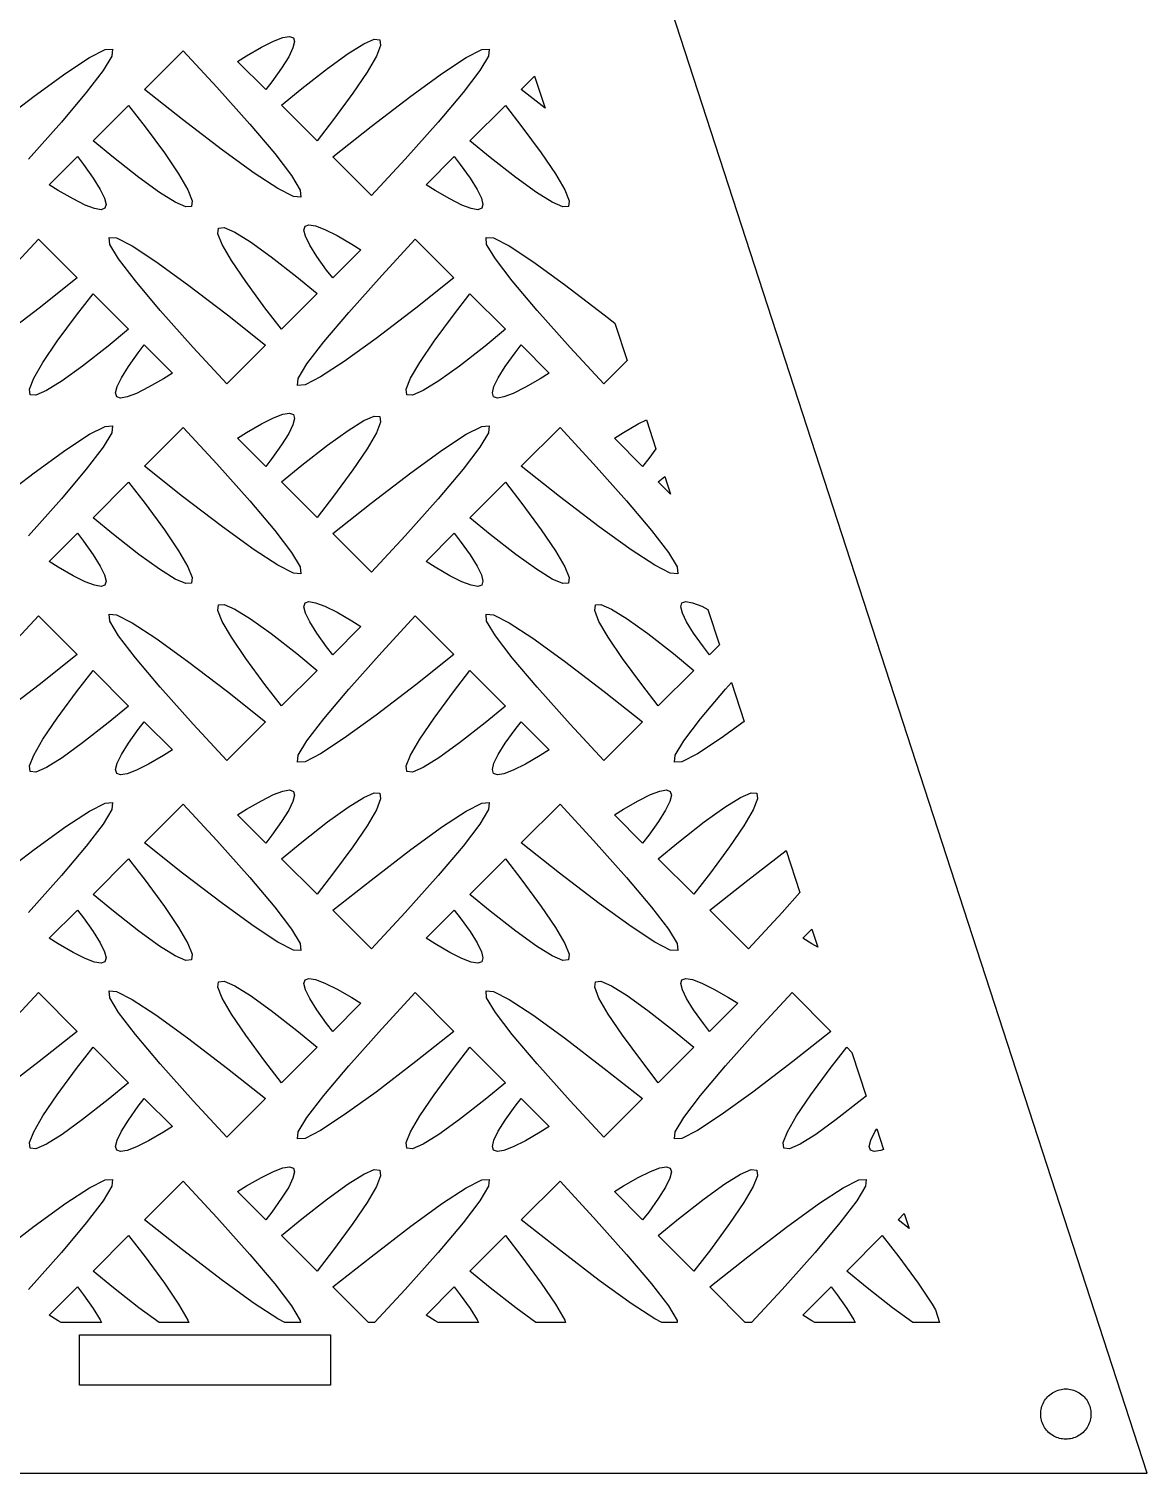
# Model space of a CAD drawing. Header units: metres. Extents: x -75 to 75, y 0 to 231.
# Drawn here: x -14 to 75, y 0 to 115 of the extents above; entities that cross this region are included whole.
import ezdxf

# ---------------------------------------------------------------- set-up
doc = ezdxf.new("R2010")
doc.units = ezdxf.units.M

msp = doc.modelspace()

# ---------------------------------------------------------------- linework, layer by layer
for p, q in [((75, 0), (0, 230.826)), ((4.49387, 113.542), (5.45609, 114.024)), ((5.45609, 114.024), (6.19995, 114.308)), ((6.19995, 114.308), (6.72592, 114.396)), ((6.72592, 114.396), (7.034, 114.287)), ((7.12601, 113.983), (7.0015, 113.481)), ((7.034, 114.287), (7.12601, 113.983)), ((12.6306, 113.806), (13.4779, 114.172)), ((13.4779, 114.172), (13.9265, 114.13)), ((13.9265, 114.13), (13.9806, 113.682)), ((-11.0847, 111.483), (-9.20059, 112.716)), ((-9.20059, 112.716), (-7.96188, 113.351)), ((-7.42081, 112.836), (-8.11432, 111.682)), ((-7.96188, 113.351), (-7.37137, 113.39)), ((-7.37137, 113.39), (-7.42081, 112.836)), ((-4.81934, 110.177), (-1.73676, 113.259)), ((-1.73676, 113.259), (0.9343, 110.367)), ((2.59186, 112.412), (3.31375, 112.864)), ((3.31375, 112.864), (4.49387, 113.542)), ((6.65909, 112.782), (6.09924, 111.885)), ((7.0015, 113.481), (6.65909, 112.782)), ((9.74258, 111.846), (11.385, 113.031)), ((11.385, 113.031), (12.6306, 113.806)), ((13.6386, 112.823), (12.8998, 111.554)), ((13.9806, 113.682), (13.6386, 112.823)), ((18.9153, 111.483), (20.7994, 112.716)), ((20.7994, 112.716), (22.0381, 113.351)), ((22.5792, 112.836), (21.8857, 111.682)), ((22.0381, 113.351), (22.6286, 113.39)), ((22.6286, 113.39), (22.5792, 112.836)), ((-8.11432, 111.682), (-9.45374, 109.929)), ((4.83902, 110.165), (2.59186, 112.412)), ((6.09924, 111.885), (5.32242, 110.792)), ((7.70325, 110.253), (9.74258, 111.846)), ((12.8998, 111.554), (11.7636, 109.878)), ((21.8857, 111.682), (20.5463, 109.929)), ((-13.6139, 109.653), (-11.0847, 111.483)), ((5.32242, 110.792), (4.83902, 110.165)), ((16.3861, 109.653), (18.9153, 111.483)), ((25.1807, 110.177), (26.2398, 111.236)), ((26.2398, 111.236), (27.0703, 108.68)), ((-16.7871, 107.225), (-13.6139, 109.653)), ((-9.45374, 109.929), (-11.4372, 107.58)), ((-1.78711, 107.775), (-4.81934, 110.177)), ((0.9343, 110.367), (3.56277, 107.42)), ((6.08276, 108.921), (7.70325, 110.253)), ((11.7636, 109.878), (10.2306, 107.791)), ((13.2129, 107.225), (16.3861, 109.653)), ((20.5463, 109.929), (18.5628, 107.58)), ((27.0703, 108.68), (25.1807, 110.177)), ((-8.91769, 106.078), (-6.08597, 108.91)), ((-6.08597, 108.91), (-4.76944, 107.209)), ((8.91449, 106.09), (6.08276, 108.921)), ((21.0823, 106.078), (23.914, 108.91)), ((23.914, 108.91), (25.2306, 107.209)), ((-11.4372, 107.58), (-14.0657, 104.633)), ((-4.76944, 107.209), (-3.23639, 105.122)), ((1.38565, 105.348), (-1.78711, 107.775)), ((3.56277, 107.42), (5.54672, 105.071)), ((10.2306, 107.791), (8.91449, 106.09)), ((10.1807, 104.823), (13.2129, 107.225)), ((18.5628, 107.58), (15.9343, 104.633)), ((25.2306, 107.209), (26.7636, 105.122)), ((-7.29675, 104.747), (-8.91769, 106.078)), ((22.7032, 104.747), (21.0823, 106.078)), ((-12.4081, 102.588), (-10.161, 104.835)), ((-10.161, 104.835), (-9.67758, 104.208)), ((-5.25742, 103.154), (-7.29675, 104.747)), ((-3.23639, 105.122), (-2.09976, 103.445)), ((3.91479, 103.517), (1.38565, 105.348)), ((5.54672, 105.071), (6.88614, 103.318)), ((13.2632, 101.741), (10.1807, 104.823)), ((17.5919, 102.588), (19.839, 104.835)), ((19.839, 104.835), (20.3224, 104.208)), ((24.7426, 103.154), (22.7032, 104.747)), ((26.7636, 105.122), (27.9002, 103.445)), ((-9.67758, 104.208), (-8.9003, 103.115)), ((5.79941, 102.284), (3.91479, 103.517)), ((15.9343, 104.633), (13.2632, 101.741)), ((20.3224, 104.208), (21.0997, 103.115)), ((-11.6862, 102.136), (-12.4081, 102.588)), ((-8.9003, 103.115), (-8.34091, 102.218)), ((-3.61542, 101.969), (-5.25742, 103.154)), ((-2.09976, 103.445), (-1.36093, 102.176)), ((6.88614, 103.318), (7.57919, 102.164)), ((18.3138, 102.136), (17.5919, 102.588)), ((21.0997, 103.115), (21.6591, 102.218)), ((26.3846, 101.969), (24.7426, 103.154)), ((27.9002, 103.445), (28.6391, 102.176)), ((-10.5061, 101.458), (-11.6862, 102.136)), ((-9.54437, 100.976), (-10.5061, 101.458)), ((-8.34091, 102.218), (-7.9985, 101.518)), ((-7.9985, 101.518), (-7.87399, 101.017)), ((-2.36938, 101.194), (-3.61542, 101.969)), ((-1.36093, 102.176), (-1.01944, 101.318)), ((-1.01944, 101.318), (-1.07346, 100.87)), ((7.03812, 101.649), (5.79941, 102.284)), ((7.62863, 101.61), (7.03812, 101.649)), ((7.57919, 102.164), (7.62863, 101.61)), ((19.4939, 101.458), (18.3138, 102.136)), ((20.4556, 100.976), (19.4939, 101.458)), ((21.6591, 102.218), (22.0015, 101.518)), ((22.0015, 101.518), (22.126, 101.017)), ((27.6306, 101.194), (26.3846, 101.969)), ((28.6391, 102.176), (28.9806, 101.318)), ((28.9806, 101.318), (28.9265, 100.87)), ((-8.80005, 100.692), (-9.54437, 100.976)), ((-8.27408, 100.604), (-8.80005, 100.692)), ((-7.966, 100.713), (-8.27408, 100.604)), ((-7.87399, 101.017), (-7.966, 100.713)), ((-1.52206, 100.828), (-2.36938, 101.194)), ((-1.07346, 100.87), (-1.52206, 100.828)), ((21.2, 100.692), (20.4556, 100.976)), ((21.7259, 100.604), (21.2, 100.692)), ((22.034, 100.713), (21.7259, 100.604)), ((22.126, 101.017), (22.034, 100.713)), ((28.4779, 100.828), (27.6306, 101.194)), ((28.9265, 100.87), (28.4779, 100.828)), ((1.01944, 98.6821), (1.07346, 99.1302)), ((1.07346, 99.1302), (1.52206, 99.1724)), ((1.52206, 99.1724), (2.36938, 98.8062)), ((7.87399, 98.9828), (7.966, 99.2868)), ((7.9985, 98.4816), (7.87399, 98.9828)), ((7.966, 99.2868), (8.27408, 99.3958)), ((8.27408, 99.3958), (8.80005, 99.3079)), ((8.80005, 99.3079), (9.54437, 99.0236)), ((9.54437, 99.0236), (10.5061, 98.542)), ((-15.9343, 95.367), (-13.2632, 98.2591)), ((-13.2632, 98.2591), (-10.1807, 95.1765)), ((-7.57919, 97.8357), (-7.62863, 98.3896)), ((-7.62863, 98.3896), (-7.03812, 98.3511)), ((-6.88614, 96.6821), (-7.57919, 97.8357)), ((-7.03812, 98.3511), (-5.79941, 97.7158)), ((1.36093, 97.8242), (1.01944, 98.6821)), ((2.09976, 96.5553), (1.36093, 97.8242)), ((2.36938, 98.8062), (3.61542, 98.0307)), ((3.61542, 98.0307), (5.25742, 96.8465)), ((8.34091, 97.7817), (7.9985, 98.4816)), ((8.9003, 96.8854), (8.34091, 97.7817)), ((10.5061, 98.542), (11.6862, 97.8641)), ((11.6862, 97.8641), (12.4081, 97.4123)), ((14.0657, 95.367), (16.7368, 98.2591)), ((16.7368, 98.2591), (19.8193, 95.1765)), ((22.4208, 97.8357), (22.3714, 98.3896)), ((22.3714, 98.3896), (22.9619, 98.3511)), ((23.1139, 96.6821), (22.4208, 97.8357)), ((22.9619, 98.3511), (24.2006, 97.7158)), ((-5.54672, 94.9294), (-6.88614, 96.6821)), ((-5.79941, 97.7158), (-3.91479, 96.4825)), ((5.25742, 96.8465), (7.29675, 95.253)), ((9.67758, 95.7918), (8.9003, 96.8854)), ((12.4081, 97.4123), (10.161, 95.1651)), ((24.4533, 94.9294), (23.1139, 96.6821)), ((24.2006, 97.7158), (26.0852, 96.4825)), ((-3.91479, 96.4825), (-1.38565, 94.6524)), ((3.23639, 94.8776), (2.09976, 96.5553)), ((10.161, 95.1651), (9.67758, 95.7918)), ((26.0852, 96.4825), (28.6143, 94.6524)), ((-10.1807, 95.1765), (-13.2129, 92.7747)), ((-3.56277, 92.5801), (-5.54672, 94.9294)), ((-1.38565, 94.6524), (1.78711, 92.2253)), ((4.76944, 92.7911), (3.23639, 94.8776)), ((7.29675, 95.253), (8.91769, 93.9218)), ((11.4372, 92.4199), (14.0657, 95.367)), ((19.8193, 95.1765), (16.7871, 92.7747)), ((26.4372, 92.5801), (24.4533, 94.9294)), ((28.6143, 94.6524), (31.7871, 92.2253)), ((-10.2306, 92.2089), (-8.91449, 93.9104)), ((-8.91449, 93.9104), (-6.08276, 91.0786)), ((8.91769, 93.9218), (6.08597, 91.0901)), ((19.7694, 92.2089), (21.0855, 93.9104)), ((21.0855, 93.9104), (23.9172, 91.0786)), ((-13.2129, 92.7747), (-16.3861, 90.3471)), ((-11.7636, 90.1224), (-10.2306, 92.2089)), ((-0.9343, 89.633), (-3.56277, 92.5801)), ((1.78711, 92.2253), (4.81934, 89.8235)), ((6.08597, 91.0901), (4.76944, 92.7911)), ((9.45328, 90.0706), (11.4372, 92.4199)), ((16.7871, 92.7747), (13.6139, 90.3471)), ((18.2364, 90.1224), (19.7694, 92.2089)), ((29.0657, 89.633), (26.4372, 92.5801)), ((31.7871, 92.2253), (32.6348, 91.5539)), ((-6.08276, 91.0786), (-7.70325, 89.747)), ((23.9172, 91.0786), (22.2968, 89.747)), ((32.6348, 91.5539), (33.5949, 88.599)), ((-12.9002, 88.4447), (-11.7636, 90.1224)), ((-7.70325, 89.747), (-9.74258, 88.1535)), ((-5.32242, 89.2082), (-4.83902, 89.8349)), ((-4.83902, 89.8349), (-2.59186, 87.5877)), ((4.81934, 89.8235), (1.73676, 86.7409)), ((8.11432, 88.3183), (9.45328, 90.0706)), ((13.6139, 90.3471), (11.0847, 88.517)), ((17.0998, 88.4447), (18.2364, 90.1224)), ((22.2968, 89.747), (20.2574, 88.1535)), ((24.6776, 89.2082), (25.161, 89.8349)), ((25.161, 89.8349), (27.4081, 87.5877)), ((-6.0997, 88.1146), (-5.32242, 89.2082)), ((1.73676, 86.7409), (-0.9343, 89.633)), ((23.9003, 88.1146), (24.6776, 89.2082)), ((31.7368, 86.7409), (29.0657, 89.633)), ((33.5949, 88.599), (31.7368, 86.7409)), ((-13.6386, 87.1767), (-12.9002, 88.4447)), ((-9.74258, 88.1535), (-11.385, 86.9688)), ((-6.65909, 87.2183), (-6.0997, 88.1146)), ((-2.59186, 87.5877), (-3.31375, 87.1359)), ((7.42081, 87.1643), (8.11432, 88.3183)), ((11.0847, 88.517), (9.20059, 87.2842)), ((16.3614, 87.1767), (17.0998, 88.4447)), ((20.2574, 88.1535), (18.615, 86.9688)), ((23.3409, 87.2183), (23.9003, 88.1146)), ((27.4081, 87.5877), (26.6862, 87.1359)), ((-13.9806, 86.3179), (-13.6386, 87.1767)), ((-13.9265, 85.8698), (-13.9806, 86.3179)), ((-11.385, 86.9688), (-12.6306, 86.1938)), ((-7.12601, 86.0172), (-7.0015, 86.5184)), ((-7.0015, 86.5184), (-6.65909, 87.2183)), ((-4.49387, 86.458), (-5.45609, 85.9764)), ((-3.31375, 87.1359), (-4.49387, 86.458)), ((7.37137, 86.6104), (7.42081, 87.1643)), ((7.96188, 86.6489), (7.37137, 86.6104)), ((9.20059, 87.2842), (7.96188, 86.6489)), ((16.0194, 86.3179), (16.3614, 87.1767)), ((16.0735, 85.8698), (16.0194, 86.3179)), ((18.615, 86.9688), (17.3694, 86.1938)), ((22.874, 86.0172), (22.9985, 86.5184)), ((22.9985, 86.5184), (23.3409, 87.2183)), ((25.5061, 86.458), (24.5439, 85.9764)), ((26.6862, 87.1359), (25.5061, 86.458)), ((-13.4779, 85.8276), (-13.9265, 85.8698)), ((-12.6306, 86.1938), (-13.4779, 85.8276)), ((-7.034, 85.7132), (-7.12601, 86.0172)), ((-6.72592, 85.6042), (-7.034, 85.7132)), ((-6.19995, 85.6921), (-6.72592, 85.6042)), ((-5.45609, 85.9764), (-6.19995, 85.6921)), ((16.5221, 85.8276), (16.0735, 85.8698)), ((17.3694, 86.1938), (16.5221, 85.8276)), ((22.966, 85.7132), (22.874, 86.0172)), ((23.2741, 85.6042), (22.966, 85.7132)), ((23.8, 85.6921), (23.2741, 85.6042)), ((24.5439, 85.9764), (23.8, 85.6921)), ((4.49387, 83.542), (5.45609, 84.0236)), ((5.45609, 84.0236), (6.19995, 84.3079)), ((6.19995, 84.3079), (6.72592, 84.3958)), ((6.72592, 84.3958), (7.034, 84.2868)), ((7.12601, 83.9828), (7.0015, 83.4811)), ((7.034, 84.2868), (7.12601, 83.9828)), ((12.6306, 83.8062), (13.4779, 84.1724)), ((13.4779, 84.1724), (13.9265, 84.1302)), ((13.9265, 84.1302), (13.9806, 83.6821)), ((-9.20059, 82.7158), (-7.96188, 83.3511)), ((-7.42081, 82.8357), (-8.11432, 81.6817)), ((-7.96188, 83.3511), (-7.37137, 83.3896)), ((-7.37137, 83.3896), (-7.42081, 82.8357)), ((-4.81934, 80.1765), (-1.73676, 83.2591)), ((-1.73676, 83.2591), (0.9343, 80.367)), ((2.59186, 82.4123), (3.31375, 82.8641)), ((3.31375, 82.8641), (4.49387, 83.542)), ((7.0015, 83.4811), (6.65909, 82.7817)), ((9.74258, 81.8465), (11.385, 83.0312)), ((11.385, 83.0312), (12.6306, 83.8062)), ((13.6386, 82.8233), (12.8998, 81.5544)), ((13.9806, 83.6821), (13.6386, 82.8233)), ((20.7994, 82.7158), (22.0381, 83.3511)), ((22.5792, 82.8357), (21.8857, 81.6817)), ((22.0381, 83.3511), (22.6286, 83.3896)), ((22.6286, 83.3896), (22.5792, 82.8357)), ((25.1807, 80.1765), (28.2632, 83.2591)), ((28.2632, 83.2591), (30.9343, 80.367)), ((32.5919, 82.4123), (33.3138, 82.8641)), ((33.3138, 82.8641), (34.4939, 83.542)), ((34.4939, 83.542), (35.1339, 83.8624)), ((35.1339, 83.8624), (35.8777, 81.5732)), ((-11.0847, 81.483), (-9.20059, 82.7158)), ((-8.11432, 81.6817), (-9.45374, 79.9289)), ((4.83902, 80.1651), (2.59186, 82.4123)), ((6.09924, 81.8849), (5.32242, 80.7918)), ((6.65909, 82.7817), (6.09924, 81.8849)), ((7.70325, 80.253), (9.74258, 81.8465)), ((18.9153, 81.483), (20.7994, 82.7158)), ((21.8857, 81.6817), (20.5463, 79.9289)), ((34.839, 80.1651), (32.5919, 82.4123)), ((-13.6139, 79.6529), (-11.0847, 81.483)), ((5.32242, 80.7918), (4.83902, 80.1651)), ((12.8998, 81.5544), (11.7636, 79.8776)), ((16.3861, 79.6529), (18.9153, 81.483)), ((35.3224, 80.7918), (34.839, 80.1651)), ((35.8777, 81.5732), (35.3224, 80.7918)), ((-16.7871, 77.2253), (-13.6139, 79.6529)), ((-9.45374, 79.9289), (-11.4372, 77.5801)), ((-1.78711, 77.7747), (-4.81934, 80.1765)), ((0.9343, 80.367), (3.56277, 77.4199)), ((6.08276, 78.9214), (7.70325, 80.253)), ((11.7636, 79.8776), (10.2306, 77.7911)), ((13.2129, 77.2253), (16.3861, 79.6529)), ((20.5463, 79.9289), (18.5628, 77.5801)), ((28.2129, 77.7747), (25.1807, 80.1765)), ((30.9343, 80.367), (33.5628, 77.4199)), ((-8.91769, 76.0782), (-6.08597, 78.9099)), ((-6.08597, 78.9099), (-4.76944, 77.2089)), ((8.91449, 76.0896), (6.08276, 78.9214)), ((21.0823, 76.0782), (23.914, 78.9099)), ((23.914, 78.9099), (25.2306, 77.2089)), ((36.0828, 78.9214), (36.601, 79.3472)), ((37.0554, 77.9488), (36.0828, 78.9214)), ((36.601, 79.3472), (37.0554, 77.9488)), ((-11.4372, 77.5801), (-14.0657, 74.633)), ((-4.76944, 77.2089), (-3.23639, 75.1224)), ((1.38565, 75.3476), (-1.78711, 77.7747)), ((3.56277, 77.4199), (5.54672, 75.0706)), ((10.2306, 77.7911), (8.91449, 76.0896)), ((10.1807, 74.8235), (13.2129, 77.2253)), ((18.5628, 77.5801), (15.9343, 74.633)), ((25.2306, 77.2089), (26.7636, 75.1224)), ((31.3857, 75.3476), (28.2129, 77.7747)), ((33.5628, 77.4199), (35.5467, 75.0706)), ((-7.29675, 74.747), (-8.91769, 76.0782)), ((22.7032, 74.747), (21.0823, 76.0782)), ((-12.4081, 72.5877), (-10.161, 74.8349)), ((-10.161, 74.8349), (-9.67758, 74.2082)), ((-3.23639, 75.1224), (-2.09976, 73.4447)), ((3.91479, 73.5175), (1.38565, 75.3476)), ((5.54672, 75.0706), (6.88614, 73.3179)), ((13.2632, 71.7409), (10.1807, 74.8235)), ((17.5919, 72.5877), (19.839, 74.8349)), ((19.839, 74.8349), (20.3224, 74.2082)), ((26.7636, 75.1224), (27.9002, 73.4447)), ((33.9148, 73.5175), (31.3857, 75.3476)), ((35.5467, 75.0706), (36.8861, 73.3179)), ((-9.67758, 74.2082), (-8.9003, 73.1146)), ((-5.25742, 73.1535), (-7.29675, 74.747)), ((15.9343, 74.633), (13.2632, 71.7409)), ((20.3224, 74.2082), (21.0997, 73.1146)), ((24.7426, 73.1535), (22.7032, 74.747)), ((-11.6862, 72.1359), (-12.4081, 72.5877)), ((-8.9003, 73.1146), (-8.34091, 72.2183)), ((-3.61542, 71.9693), (-5.25742, 73.1535)), ((-2.09976, 73.4447), (-1.36093, 72.1758)), ((5.79941, 72.2842), (3.91479, 73.5175)), ((6.88614, 73.3179), (7.57919, 72.1643)), ((18.3138, 72.1359), (17.5919, 72.5877)), ((21.0997, 73.1146), (21.6591, 72.2183)), ((26.3846, 71.9693), (24.7426, 73.1535)), ((27.9002, 73.4447), (28.6391, 72.1758)), ((35.7994, 72.2842), (33.9148, 73.5175)), ((36.8861, 73.3179), (37.5792, 72.1643)), ((-10.5061, 71.458), (-11.6862, 72.1359)), ((-9.54437, 70.9764), (-10.5061, 71.458)), ((-8.34091, 72.2183), (-7.9985, 71.5184)), ((-7.9985, 71.5184), (-7.87399, 71.0172)), ((-2.36938, 71.1938), (-3.61542, 71.9693)), ((-1.36093, 72.1758), (-1.01944, 71.3179)), ((-1.01944, 71.3179), (-1.07346, 70.8698)), ((7.03812, 71.6489), (5.79941, 72.2842)), ((7.62863, 71.6104), (7.03812, 71.6489)), ((7.57919, 72.1643), (7.62863, 71.6104)), ((19.4939, 71.458), (18.3138, 72.1359)), ((20.4556, 70.9764), (19.4939, 71.458)), ((21.6591, 72.2183), (22.0015, 71.5184)), ((22.0015, 71.5184), (22.126, 71.0172)), ((27.6306, 71.1938), (26.3846, 71.9693)), ((28.6391, 72.1758), (28.9806, 71.3179)), ((28.9806, 71.3179), (28.9265, 70.8698)), ((37.0381, 71.6489), (35.7994, 72.2842)), ((37.6286, 71.6104), (37.0381, 71.6489)), ((37.5792, 72.1643), (37.6286, 71.6104)), ((-8.80005, 70.6921), (-9.54437, 70.9764)), ((-8.27408, 70.6042), (-8.80005, 70.6921)), ((-7.966, 70.7132), (-8.27408, 70.6042)), ((-7.87399, 71.0172), (-7.966, 70.7132)), ((-1.52206, 70.8276), (-2.36938, 71.1938)), ((-1.07346, 70.8698), (-1.52206, 70.8276)), ((21.2, 70.6921), (20.4556, 70.9764)), ((21.7259, 70.6042), (21.2, 70.6921)), ((22.034, 70.7132), (21.7259, 70.6042)), ((22.126, 71.0172), (22.034, 70.7132)), ((28.4779, 70.8276), (27.6306, 71.1938)), ((28.9265, 70.8698), (28.4779, 70.8276)), ((1.01944, 68.6821), (1.07346, 69.1302)), ((1.07346, 69.1302), (1.52206, 69.1724)), ((1.52206, 69.1724), (2.36938, 68.8062)), ((7.87399, 68.9828), (7.966, 69.2868)), ((7.966, 69.2868), (8.27408, 69.3958)), ((8.27408, 69.3958), (8.80005, 69.3079)), ((8.80005, 69.3079), (9.54437, 69.0236)), ((9.54437, 69.0236), (10.5061, 68.542)), ((31.0194, 68.6821), (31.0735, 69.1302)), ((31.0735, 69.1302), (31.5221, 69.1724)), ((31.5221, 69.1724), (32.3694, 68.8062)), ((37.874, 68.9828), (37.966, 69.2868)), ((37.966, 69.2868), (38.2741, 69.3958)), ((38.2741, 69.3958), (38.8, 69.3079)), ((38.8, 69.3079), (39.5444, 69.0236)), ((39.5444, 69.0236), (40.0352, 68.7778)), ((-15.9343, 65.367), (-13.2632, 68.2591)), ((-13.2632, 68.2591), (-10.1807, 65.1765)), ((-7.57919, 67.8357), (-7.62863, 68.3896)), ((-7.62863, 68.3896), (-7.03812, 68.3511)), ((-7.03812, 68.3511), (-5.79941, 67.7158)), ((1.36093, 67.8242), (1.01944, 68.6821)), ((2.36938, 68.8062), (3.61542, 68.0307)), ((3.61542, 68.0307), (5.25742, 66.8465)), ((7.9985, 68.4816), (7.87399, 68.9828)), ((8.34091, 67.7817), (7.9985, 68.4816)), ((10.5061, 68.542), (11.6862, 67.8641)), ((11.6862, 67.8641), (12.4081, 67.4123)), ((14.0657, 65.367), (16.7368, 68.2591)), ((16.7368, 68.2591), (19.8193, 65.1765)), ((22.4208, 67.8357), (22.3714, 68.3896)), ((22.3714, 68.3896), (22.9619, 68.3511)), ((22.9619, 68.3511), (24.2006, 67.7158)), ((31.3609, 67.8242), (31.0194, 68.6821)), ((32.3694, 68.8062), (33.6154, 68.0307)), ((33.6154, 68.0307), (35.2574, 66.8465)), ((37.9985, 68.4816), (37.874, 68.9828)), ((38.3409, 67.7817), (37.9985, 68.4816)), ((40.0352, 68.7778), (40.952, 65.9561)), ((-6.88614, 66.6821), (-7.57919, 67.8357)), ((-5.79941, 67.7158), (-3.91479, 66.4825)), ((2.09976, 66.5553), (1.36093, 67.8242)), ((5.25742, 66.8465), (7.29675, 65.253)), ((8.9003, 66.8854), (8.34091, 67.7817)), ((9.67758, 65.7918), (8.9003, 66.8854)), ((12.4081, 67.4123), (10.161, 65.1651)), ((23.1139, 66.6821), (22.4208, 67.8357)), ((24.2006, 67.7158), (26.0852, 66.4825)), ((32.0998, 66.5553), (31.3609, 67.8242)), ((35.2574, 66.8465), (37.2968, 65.253)), ((38.9003, 66.8854), (38.3409, 67.7817)), ((39.6776, 65.7918), (38.9003, 66.8854)), ((-5.54672, 64.9294), (-6.88614, 66.6821)), ((-3.91479, 66.4825), (-1.38565, 64.6524)), ((3.23639, 64.8776), (2.09976, 66.5553)), ((10.161, 65.1651), (9.67758, 65.7918)), ((24.4533, 64.9294), (23.1139, 66.6821)), ((26.0852, 66.4825), (28.6143, 64.6524)), ((33.2364, 64.8776), (32.0998, 66.5553)), ((40.161, 65.1651), (39.6776, 65.7918)), ((40.952, 65.9561), (40.161, 65.1651)), ((-10.1807, 65.1765), (-13.2129, 62.7747)), ((-3.56277, 62.5801), (-5.54672, 64.9294)), ((-1.38565, 64.6524), (1.78711, 62.2253)), ((4.76944, 62.7911), (3.23639, 64.8776)), ((7.29675, 65.253), (8.91769, 63.9218)), ((11.4372, 62.4199), (14.0657, 65.367)), ((19.8193, 65.1765), (16.7871, 62.7747)), ((26.4372, 62.5801), (24.4533, 64.9294)), ((28.6143, 64.6524), (31.7871, 62.2253)), ((34.7694, 62.7911), (33.2364, 64.8776)), ((37.2968, 65.253), (38.9177, 63.9218)), ((-10.2306, 62.2089), (-8.91449, 63.9104)), ((-8.91449, 63.9104), (-6.08276, 61.0786)), ((8.91769, 63.9218), (6.08597, 61.0901)), ((19.7694, 62.2089), (21.0855, 63.9104)), ((21.0855, 63.9104), (23.9172, 61.0786)), ((38.9177, 63.9218), (36.086, 61.0901)), ((-13.2129, 62.7747), (-16.3861, 60.3471)), ((-11.7636, 60.1224), (-10.2306, 62.2089)), ((-0.9343, 59.633), (-3.56277, 62.5801)), ((1.78711, 62.2253), (4.81934, 59.8235)), ((6.08597, 61.0901), (4.76944, 62.7911)), ((9.45328, 60.0706), (11.4372, 62.4199)), ((16.7871, 62.7747), (13.6139, 60.3471)), ((18.2364, 60.1224), (19.7694, 62.2089)), ((29.0657, 59.633), (26.4372, 62.5801)), ((31.7871, 62.2253), (34.8193, 59.8235)), ((36.086, 61.0901), (34.7694, 62.7911)), ((39.4533, 60.0706), (41.4372, 62.4199)), ((41.4372, 62.4199), (41.9238, 62.9654)), ((41.9238, 62.9654), (42.9343, 59.8553)), ((-6.08276, 61.0786), (-7.70325, 59.747)), ((23.9172, 61.0786), (22.2968, 59.747)), ((-12.9002, 58.4447), (-11.7636, 60.1224)), ((-5.32242, 59.2082), (-4.83902, 59.8349)), ((-4.83902, 59.8349), (-2.59186, 57.5877)), ((4.81934, 59.8235), (1.73676, 56.7409)), ((8.11432, 58.3183), (9.45328, 60.0706)), ((13.6139, 60.3471), (11.0847, 58.517)), ((17.0998, 58.4447), (18.2364, 60.1224)), ((24.6776, 59.2082), (25.161, 59.8349)), ((25.161, 59.8349), (27.4081, 57.5877)), ((34.8193, 59.8235), (31.7368, 56.7409)), ((38.1143, 58.3183), (39.4533, 60.0706)), ((42.9343, 59.8553), (41.0847, 58.517)), ((-7.70325, 59.747), (-9.74258, 58.1535)), ((-6.0997, 58.1146), (-5.32242, 59.2082)), ((1.73676, 56.7409), (-0.9343, 59.633)), ((22.2968, 59.747), (20.2574, 58.1535)), ((23.9003, 58.1146), (24.6776, 59.2082)), ((31.7368, 56.7409), (29.0657, 59.633)), ((-13.6386, 57.1767), (-12.9002, 58.4447)), ((-9.74258, 58.1535), (-11.385, 56.9688)), ((-6.65909, 57.2183), (-6.0997, 58.1146)), ((-2.59186, 57.5877), (-3.31375, 57.1359)), ((7.42081, 57.1643), (8.11432, 58.3183)), ((11.0847, 58.517), (9.20059, 57.2842)), ((16.3614, 57.1767), (17.0998, 58.4447)), ((20.2574, 58.1535), (18.615, 56.9688)), ((23.3409, 57.2183), (23.9003, 58.1146)), ((27.4081, 57.5877), (26.6862, 57.1359)), ((37.4208, 57.1643), (38.1143, 58.3183)), ((41.0847, 58.517), (39.2006, 57.2842)), ((-13.9806, 56.3179), (-13.6386, 57.1767)), ((-11.385, 56.9688), (-12.6306, 56.1938)), ((-7.12601, 56.0172), (-7.0015, 56.5184)), ((-7.0015, 56.5184), (-6.65909, 57.2183)), ((-4.49387, 56.458), (-5.45609, 55.9764)), ((-3.31375, 57.1359), (-4.49387, 56.458)), ((7.37137, 56.6104), (7.42081, 57.1643)), ((7.96188, 56.6489), (7.37137, 56.6104)), ((9.20059, 57.2842), (7.96188, 56.6489)), ((16.0194, 56.3179), (16.3614, 57.1767)), ((18.615, 56.9688), (17.3694, 56.1938)), ((22.874, 56.0172), (22.9985, 56.5184)), ((22.9985, 56.5184), (23.3409, 57.2183)), ((25.5061, 56.458), (24.5439, 55.9764)), ((26.6862, 57.1359), (25.5061, 56.458)), ((37.3714, 56.6104), (37.4208, 57.1643)), ((37.9619, 56.6489), (37.3714, 56.6104)), ((39.2006, 57.2842), (37.9619, 56.6489)), ((-13.9265, 55.8698), (-13.9806, 56.3179)), ((-13.4779, 55.8276), (-13.9265, 55.8698)), ((-12.6306, 56.1938), (-13.4779, 55.8276)), ((-7.034, 55.7132), (-7.12601, 56.0172)), ((-6.72592, 55.6042), (-7.034, 55.7132)), ((-6.19995, 55.6921), (-6.72592, 55.6042)), ((-5.45609, 55.9764), (-6.19995, 55.6921)), ((16.0735, 55.8698), (16.0194, 56.3179)), ((16.5221, 55.8276), (16.0735, 55.8698)), ((17.3694, 56.1938), (16.5221, 55.8276)), ((22.966, 55.7132), (22.874, 56.0172)), ((23.2741, 55.6042), (22.966, 55.7132)), ((23.8, 55.6921), (23.2741, 55.6042)), ((24.5439, 55.9764), (23.8, 55.6921)), ((5.45609, 54.0236), (6.19995, 54.3079)), ((6.19995, 54.3079), (6.72592, 54.3958)), ((6.72592, 54.3958), (7.034, 54.2868)), ((7.034, 54.2868), (7.12601, 53.9828)), ((12.6306, 53.8062), (13.4779, 54.1724)), ((13.4779, 54.1724), (13.9265, 54.1302)), ((13.9265, 54.1302), (13.9806, 53.6821)), ((35.4561, 54.0236), (36.2, 54.3079)), ((36.2, 54.3079), (36.7259, 54.3958)), ((36.7259, 54.3958), (37.034, 54.2868)), ((37.034, 54.2868), (37.126, 53.9828)), ((42.6306, 53.8062), (43.4779, 54.1724)), ((43.4779, 54.1724), (43.9265, 54.1302)), ((43.9265, 54.1302), (43.9806, 53.6821)), ((-9.20059, 52.7158), (-7.96188, 53.3511)), ((-7.96188, 53.3511), (-7.37137, 53.3896)), ((-7.37137, 53.3896), (-7.42081, 52.8357)), ((-4.81934, 50.1765), (-1.73676, 53.2591)), ((-1.73676, 53.2591), (0.9343, 50.367)), ((3.31375, 52.8641), (4.49387, 53.542)), ((4.49387, 53.542), (5.45609, 54.0236)), ((7.0015, 53.4811), (6.65909, 52.7817)), ((7.12601, 53.9828), (7.0015, 53.4811)), ((9.74258, 51.8465), (11.385, 53.0312)), ((11.385, 53.0312), (12.6306, 53.8062)), ((13.9806, 53.6821), (13.6386, 52.8233)), ((20.7994, 52.7158), (22.0381, 53.3511)), ((22.0381, 53.3511), (22.6286, 53.3896)), ((22.6286, 53.3896), (22.5792, 52.8357)), ((25.1807, 50.1765), (28.2632, 53.2591)), ((28.2632, 53.2591), (30.9343, 50.367)), ((33.3138, 52.8641), (34.4939, 53.542)), ((34.4939, 53.542), (35.4561, 54.0236)), ((37.0015, 53.4811), (36.6591, 52.7817)), ((37.126, 53.9828), (37.0015, 53.4811)), ((39.7426, 51.8465), (41.385, 53.0312)), ((41.385, 53.0312), (42.6306, 53.8062)), ((43.9806, 53.6821), (43.6386, 52.8233)), ((-11.0847, 51.483), (-9.20059, 52.7158)), ((-7.42081, 52.8357), (-8.11432, 51.6817)), ((2.59186, 52.4123), (3.31375, 52.8641)), ((4.83902, 50.1651), (2.59186, 52.4123)), ((6.09924, 51.8849), (5.32242, 50.7918)), ((6.65909, 52.7817), (6.09924, 51.8849)), ((7.70325, 50.253), (9.74258, 51.8465)), ((13.6386, 52.8233), (12.8998, 51.5544)), ((18.9153, 51.483), (20.7994, 52.7158)), ((22.5792, 52.8357), (21.8857, 51.6817)), ((32.5919, 52.4123), (33.3138, 52.8641)), ((34.839, 50.1651), (32.5919, 52.4123)), ((36.0992, 51.8849), (35.3224, 50.7918)), ((36.6591, 52.7817), (36.0992, 51.8849)), ((37.7032, 50.253), (39.7426, 51.8465)), ((43.6386, 52.8233), (42.8998, 51.5544)), ((-13.6139, 49.6529), (-11.0847, 51.483)), ((-8.11432, 51.6817), (-9.45374, 49.9289)), ((5.32242, 50.7918), (4.83902, 50.1651)), ((12.8998, 51.5544), (11.7636, 49.8776)), ((16.3861, 49.6529), (18.9153, 51.483)), ((21.8857, 51.6817), (20.5463, 49.9289)), ((35.3224, 50.7918), (34.839, 50.1651)), ((42.8998, 51.5544), (41.7636, 49.8776)), ((-16.7871, 47.2253), (-13.6139, 49.6529)), ((-9.45374, 49.9289), (-11.4372, 47.5801)), ((-1.78711, 47.7747), (-4.81934, 50.1765)), ((0.9343, 50.367), (3.56277, 47.4199)), ((6.08276, 48.9214), (7.70325, 50.253)), ((11.7636, 49.8776), (10.2306, 47.7911)), ((13.2129, 47.2253), (16.3861, 49.6529)), ((20.5463, 49.9289), (18.5628, 47.5801)), ((28.2129, 47.7747), (25.1807, 50.1765)), ((30.9343, 50.367), (33.5628, 47.4199)), ((36.0828, 48.9214), (37.7032, 50.253)), ((41.7636, 49.8776), (40.2306, 47.7911)), ((43.2129, 47.2253), (46.2765, 49.569)), ((46.2765, 49.569), (47.3607, 46.2323)), ((-8.91769, 46.0782), (-6.08597, 48.9099)), ((-6.08597, 48.9099), (-4.76944, 47.2089)), ((8.91449, 46.0896), (6.08276, 48.9214)), ((21.0823, 46.0782), (23.914, 48.9099)), ((23.914, 48.9099), (25.2306, 47.2089)), ((38.9145, 46.0896), (36.0828, 48.9214)), ((-11.4372, 47.5801), (-14.0657, 44.633)), ((-4.76944, 47.2089), (-3.23639, 45.1224)), ((1.38565, 45.3476), (-1.78711, 47.7747)), ((3.56277, 47.4199), (5.54672, 45.0706)), ((10.2306, 47.7911), (8.91449, 46.0896)), ((10.1807, 44.8235), (13.2129, 47.2253)), ((18.5628, 47.5801), (15.9343, 44.633)), ((25.2306, 47.2089), (26.7636, 45.1224)), ((31.3857, 45.3476), (28.2129, 47.7747)), ((33.5628, 47.4199), (35.5467, 45.0706)), ((40.2306, 47.7911), (38.9145, 46.0896)), ((40.1807, 44.8235), (43.2129, 47.2253)), ((-7.29675, 44.747), (-8.91769, 46.0782)), ((22.7032, 44.747), (21.0823, 46.0782)), ((47.3607, 46.2323), (45.9343, 44.633)), ((-3.23639, 45.1224), (-2.09976, 43.4447)), ((3.91479, 43.5175), (1.38565, 45.3476)), ((5.54672, 45.0706), (6.88614, 43.3179)), ((26.7636, 45.1224), (27.9002, 43.4447)), ((33.9148, 43.5175), (31.3857, 45.3476)), ((35.5467, 45.0706), (36.8861, 43.3179)), ((-12.4081, 42.5877), (-10.161, 44.8349)), ((-10.161, 44.8349), (-9.67758, 44.2082)), ((-9.67758, 44.2082), (-8.9003, 43.1146)), ((-5.25742, 43.1535), (-7.29675, 44.747)), ((13.2632, 41.7409), (10.1807, 44.8235)), ((15.9343, 44.633), (13.2632, 41.7409)), ((17.5919, 42.5877), (19.839, 44.8349)), ((19.839, 44.8349), (20.3224, 44.2082)), ((20.3224, 44.2082), (21.0997, 43.1146)), ((24.7426, 43.1535), (22.7032, 44.747)), ((43.2632, 41.7409), (40.1807, 44.8235)), ((45.9343, 44.633), (43.2632, 41.7409)), ((-11.6862, 42.1359), (-12.4081, 42.5877)), ((-8.9003, 43.1146), (-8.34091, 42.2183)), ((-3.61542, 41.9693), (-5.25742, 43.1535)), ((-2.09976, 43.4447), (-1.36093, 42.1758)), ((5.79941, 42.2842), (3.91479, 43.5175)), ((6.88614, 43.3179), (7.57919, 42.1643)), ((18.3138, 42.1359), (17.5919, 42.5877)), ((21.0997, 43.1146), (21.6591, 42.2183)), ((26.3846, 41.9693), (24.7426, 43.1535)), ((27.9002, 43.4447), (28.6391, 42.1758)), ((35.7994, 42.2842), (33.9148, 43.5175)), ((36.8861, 43.3179), (37.5792, 42.1643)), ((47.5919, 42.5877), (48.3111, 43.307)), ((48.3138, 42.1359), (47.5919, 42.5877)), ((48.3111, 43.307), (48.7784, 41.869)), ((-10.5061, 41.458), (-11.6862, 42.1359)), ((-9.54437, 40.9764), (-10.5061, 41.458)), ((-8.34091, 42.2183), (-7.9985, 41.5184)), ((-7.9985, 41.5184), (-7.87399, 41.0172)), ((-2.36938, 41.1938), (-3.61542, 41.9693)), ((-1.36093, 42.1758), (-1.01944, 41.3179)), ((7.03812, 41.6489), (5.79941, 42.2842)), ((7.62863, 41.6104), (7.03812, 41.6489)), ((7.57919, 42.1643), (7.62863, 41.6104)), ((19.4939, 41.458), (18.3138, 42.1359)), ((20.4556, 40.9764), (19.4939, 41.458)), ((21.6591, 42.2183), (22.0015, 41.5184)), ((22.0015, 41.5184), (22.126, 41.0172)), ((27.6306, 41.1938), (26.3846, 41.9693)), ((28.6391, 42.1758), (28.9806, 41.3179)), ((37.0381, 41.6489), (35.7994, 42.2842)), ((37.6286, 41.6104), (37.0381, 41.6489)), ((37.5792, 42.1643), (37.6286, 41.6104)), ((48.7784, 41.869), (48.3138, 42.1359)), ((-8.80005, 40.6921), (-9.54437, 40.9764)), ((-8.27408, 40.6042), (-8.80005, 40.6921)), ((-7.966, 40.7132), (-8.27408, 40.6042)), ((-7.87399, 41.0172), (-7.966, 40.7132)), ((-1.52206, 40.8276), (-2.36938, 41.1938)), ((-1.07346, 40.8698), (-1.52206, 40.8276)), ((-1.01944, 41.3179), (-1.07346, 40.8698)), ((21.2, 40.6921), (20.4556, 40.9764)), ((21.7259, 40.6042), (21.2, 40.6921)), ((22.034, 40.7132), (21.7259, 40.6042)), ((22.126, 41.0172), (22.034, 40.7132)), ((28.4779, 40.8276), (27.6306, 41.1938)), ((28.9265, 40.8698), (28.4779, 40.8276)), ((28.9806, 41.3179), (28.9265, 40.8698)), ((1.01944, 38.6821), (1.07346, 39.1302)), ((1.07346, 39.1302), (1.52206, 39.1724)), ((1.52206, 39.1724), (2.36938, 38.8062)), ((7.87399, 38.9828), (7.966, 39.2868)), ((7.966, 39.2868), (8.27408, 39.3958)), ((8.27408, 39.3958), (8.80005, 39.3079)), ((8.80005, 39.3079), (9.54437, 39.0236)), ((31.0194, 38.6821), (31.0735, 39.1302)), ((31.0735, 39.1302), (31.5221, 39.1724)), ((31.5221, 39.1724), (32.3694, 38.8062)), ((37.874, 38.9828), (37.966, 39.2868)), ((37.966, 39.2868), (38.2741, 39.3958)), ((38.2741, 39.3958), (38.8, 39.3079)), ((38.8, 39.3079), (39.5444, 39.0236)), ((-15.9343, 35.367), (-13.2632, 38.2591)), ((-13.2632, 38.2591), (-10.1807, 35.1765)), ((-7.57919, 37.8357), (-7.62863, 38.3896)), ((-7.62863, 38.3896), (-7.03812, 38.3511)), ((-7.03812, 38.3511), (-5.79941, 37.7158)), ((1.36093, 37.8242), (1.01944, 38.6821)), ((2.36938, 38.8062), (3.61542, 38.0307)), ((3.61542, 38.0307), (5.25742, 36.8465)), ((7.9985, 38.4816), (7.87399, 38.9828)), ((8.34091, 37.7817), (7.9985, 38.4816)), ((9.54437, 39.0236), (10.5061, 38.542)), ((10.5061, 38.542), (11.6862, 37.8641)), ((14.0657, 35.367), (16.7368, 38.2591)), ((16.7368, 38.2591), (19.8193, 35.1765)), ((22.4208, 37.8357), (22.3714, 38.3896)), ((22.3714, 38.3896), (22.9619, 38.3511)), ((22.9619, 38.3511), (24.2006, 37.7158)), ((31.3609, 37.8242), (31.0194, 38.6821)), ((32.3694, 38.8062), (33.6154, 38.0307)), ((33.6154, 38.0307), (35.2574, 36.8465)), ((37.9985, 38.4816), (37.874, 38.9828)), ((38.3409, 37.7817), (37.9985, 38.4816)), ((39.5444, 39.0236), (40.5061, 38.542)), ((40.5061, 38.542), (41.6862, 37.8641)), ((44.0657, 35.367), (46.7368, 38.2591)), ((46.7368, 38.2591), (49.8193, 35.1765)), ((-6.88614, 36.6821), (-7.57919, 37.8357)), ((-5.79941, 37.7158), (-3.91479, 36.4825)), ((2.09976, 36.5553), (1.36093, 37.8242)), ((5.25742, 36.8465), (7.29675, 35.253)), ((8.9003, 36.8854), (8.34091, 37.7817)), ((9.67758, 35.7918), (8.9003, 36.8854)), ((12.4081, 37.4123), (10.161, 35.1651)), ((11.6862, 37.8641), (12.4081, 37.4123)), ((23.1139, 36.6821), (22.4208, 37.8357)), ((24.2006, 37.7158), (26.0852, 36.4825)), ((32.0998, 36.5553), (31.3609, 37.8242)), ((35.2574, 36.8465), (37.2968, 35.253)), ((38.9003, 36.8854), (38.3409, 37.7817)), ((39.6776, 35.7918), (38.9003, 36.8854)), ((42.4081, 37.4123), (40.161, 35.1651)), ((41.6862, 37.8641), (42.4081, 37.4123)), ((-5.54672, 34.9294), (-6.88614, 36.6821)), ((-3.91479, 36.4825), (-1.38565, 34.6524)), ((3.23639, 34.8776), (2.09976, 36.5553)), ((10.161, 35.1651), (9.67758, 35.7918)), ((24.4533, 34.9294), (23.1139, 36.6821)), ((26.0852, 36.4825), (28.6143, 34.6524)), ((33.2364, 34.8776), (32.0998, 36.5553)), ((40.161, 35.1651), (39.6776, 35.7918)), ((-10.1807, 35.1765), (-13.2129, 32.7747)), ((-3.56277, 32.5801), (-5.54672, 34.9294)), ((-1.38565, 34.6524), (1.78711, 32.2253)), ((4.76944, 32.7911), (3.23639, 34.8776)), ((7.29675, 35.253), (8.91769, 33.9218)), ((11.4372, 32.4199), (14.0657, 35.367)), ((19.8193, 35.1765), (16.7871, 32.7747)), ((26.4372, 32.5801), (24.4533, 34.9294)), ((28.6143, 34.6524), (31.7871, 32.2253)), ((34.7694, 32.7911), (33.2364, 34.8776)), ((37.2968, 35.253), (38.9177, 33.9218)), ((41.4372, 32.4199), (44.0657, 35.367)), ((49.8193, 35.1765), (46.7871, 32.7747)), ((-10.2306, 32.2089), (-8.91449, 33.9104)), ((-8.91449, 33.9104), (-6.08276, 31.0786)), ((8.91769, 33.9218), (6.08597, 31.0901)), ((19.7694, 32.2089), (21.0855, 33.9104)), ((21.0855, 33.9104), (23.9172, 31.0786)), ((38.9177, 33.9218), (36.086, 31.0901)), ((49.7694, 32.2089), (51.0855, 33.9104)), ((51.0855, 33.9104), (51.4985, 33.4974)), ((51.4985, 33.4974), (52.6285, 30.0196)), ((-13.2129, 32.7747), (-16.3861, 30.3471)), ((-11.7636, 30.1224), (-10.2306, 32.2089)), ((-0.9343, 29.633), (-3.56277, 32.5801)), ((1.78711, 32.2253), (4.81934, 29.8235)), ((6.08597, 31.0901), (4.76944, 32.7911)), ((9.45328, 30.0706), (11.4372, 32.4199)), ((16.7871, 32.7747), (13.6139, 30.3471)), ((18.2364, 30.1224), (19.7694, 32.2089)), ((29.0657, 29.633), (26.4372, 32.5801)), ((31.7871, 32.2253), (34.8193, 29.8235)), ((36.086, 31.0901), (34.7694, 32.7911)), ((39.4533, 30.0706), (41.4372, 32.4199)), ((46.7871, 32.7747), (43.6139, 30.3471)), ((48.2364, 30.1224), (49.7694, 32.2089)), ((-6.08276, 31.0786), (-7.70325, 29.747)), ((23.9172, 31.0786), (22.2968, 29.747)), ((-12.9002, 28.4447), (-11.7636, 30.1224)), ((8.11432, 28.3183), (9.45328, 30.0706)), ((13.6139, 30.3471), (11.0847, 28.517)), ((17.0998, 28.4447), (18.2364, 30.1224)), ((38.1143, 28.3183), (39.4533, 30.0706)), ((43.6139, 30.3471), (41.0847, 28.517)), ((47.0998, 28.4447), (48.2364, 30.1224)), ((52.6285, 30.0196), (52.2968, 29.747)), ((-7.70325, 29.747), (-9.74258, 28.1535)), ((-6.0997, 28.1146), (-5.32242, 29.2082)), ((-5.32242, 29.2082), (-4.83902, 29.8349)), ((-4.83902, 29.8349), (-2.59186, 27.5877)), ((1.73676, 26.7409), (-0.9343, 29.633)), ((4.81934, 29.8235), (1.73676, 26.7409)), ((22.2968, 29.747), (20.2574, 28.1535)), ((23.9003, 28.1146), (24.6776, 29.2082)), ((24.6776, 29.2082), (25.161, 29.8349)), ((25.161, 29.8349), (27.4081, 27.5877)), ((31.7368, 26.7409), (29.0657, 29.633)), ((34.8193, 29.8235), (31.7368, 26.7409)), ((52.2968, 29.747), (50.2574, 28.1535)), ((-13.6386, 27.1767), (-12.9002, 28.4447)), ((-9.74258, 28.1535), (-11.385, 26.9688)), ((-6.65909, 27.2183), (-6.0997, 28.1146)), ((7.42081, 27.1643), (8.11432, 28.3183)), ((11.0847, 28.517), (9.20059, 27.2842)), ((16.3614, 27.1767), (17.0998, 28.4447)), ((20.2574, 28.1535), (18.615, 26.9688)), ((23.3409, 27.2183), (23.9003, 28.1146)), ((37.4208, 27.1643), (38.1143, 28.3183)), ((41.0847, 28.517), (39.2006, 27.2842)), ((46.3614, 27.1767), (47.0998, 28.4447)), ((50.2574, 28.1535), (48.615, 26.9688)), ((-13.9806, 26.3179), (-13.6386, 27.1767)), ((-11.385, 26.9688), (-12.6306, 26.1938)), ((-7.12601, 26.0172), (-7.0015, 26.5184)), ((-7.0015, 26.5184), (-6.65909, 27.2183)), ((-4.49387, 26.458), (-5.45609, 25.9764)), ((-3.31375, 27.1359), (-4.49387, 26.458)), ((-2.59186, 27.5877), (-3.31375, 27.1359)), ((7.37137, 26.6104), (7.42081, 27.1643)), ((7.96188, 26.6489), (7.37137, 26.6104)), ((9.20059, 27.2842), (7.96188, 26.6489)), ((16.0194, 26.3179), (16.3614, 27.1767)), ((18.615, 26.9688), (17.3694, 26.1938)), ((22.874, 26.0172), (22.9985, 26.5184)), ((22.9985, 26.5184), (23.3409, 27.2183)), ((25.5061, 26.458), (24.5439, 25.9764)), ((26.6862, 27.1359), (25.5061, 26.458)), ((27.4081, 27.5877), (26.6862, 27.1359)), ((37.3714, 26.6104), (37.4208, 27.1643)), ((37.9619, 26.6489), (37.3714, 26.6104)), ((39.2006, 27.2842), (37.9619, 26.6489)), ((46.0194, 26.3179), (46.3614, 27.1767)), ((48.615, 26.9688), (47.3694, 26.1938)), ((52.874, 26.0172), (52.9985, 26.5184)), ((52.9985, 26.5184), (53.3409, 27.2183)), ((53.3409, 27.2183), (53.471, 27.4267)), ((53.471, 27.4267), (54.0087, 25.7719)), ((-13.9265, 25.8698), (-13.9806, 26.3179)), ((-13.4779, 25.8276), (-13.9265, 25.8698)), ((-12.6306, 26.1938), (-13.4779, 25.8276)), ((-7.034, 25.7132), (-7.12601, 26.0172)), ((-6.72592, 25.6042), (-7.034, 25.7132)), ((-6.19995, 25.6921), (-6.72592, 25.6042)), ((-5.45609, 25.9764), (-6.19995, 25.6921)), ((16.0735, 25.8698), (16.0194, 26.3179)), ((16.5221, 25.8276), (16.0735, 25.8698)), ((17.3694, 26.1938), (16.5221, 25.8276)), ((22.966, 25.7132), (22.874, 26.0172)), ((23.2741, 25.6042), (22.966, 25.7132)), ((23.8, 25.6921), (23.2741, 25.6042)), ((24.5439, 25.9764), (23.8, 25.6921)), ((46.0735, 25.8698), (46.0194, 26.3179)), ((46.5221, 25.8276), (46.0735, 25.8698)), ((47.3694, 26.1938), (46.5221, 25.8276)), ((52.966, 25.7132), (52.874, 26.0172)), ((53.2741, 25.6042), (52.966, 25.7132)), ((53.8, 25.6921), (53.2741, 25.6042)), ((54.0087, 25.7719), (53.8, 25.6921)), ((5.45609, 24.0236), (6.19995, 24.3079)), ((6.19995, 24.3079), (6.72592, 24.3958)), ((6.72592, 24.3958), (7.034, 24.2868)), ((7.034, 24.2868), (7.12601, 23.9828)), ((12.6306, 23.8062), (13.4779, 24.1724)), ((13.4779, 24.1724), (13.9265, 24.1302)), ((35.4561, 24.0236), (36.2, 24.3079)), ((36.2, 24.3079), (36.7259, 24.3958)), ((36.7259, 24.3958), (37.034, 24.2868)), ((37.034, 24.2868), (37.126, 23.9828)), ((42.6306, 23.8062), (43.4779, 24.1724)), ((43.4779, 24.1724), (43.9265, 24.1302)), ((-9.20059, 22.7158), (-7.96188, 23.3511)), ((-7.96188, 23.3511), (-7.37137, 23.3896)), ((-7.37137, 23.3896), (-7.42081, 22.8357)), ((-4.81934, 20.1765), (-1.73676, 23.2591)), ((-1.73676, 23.2591), (0.9343, 20.367)), ((3.31375, 22.8641), (4.49387, 23.542)), ((4.49387, 23.542), (5.45609, 24.0236)), ((7.0015, 23.4811), (6.65909, 22.7817)), ((7.12601, 23.9828), (7.0015, 23.4811)), ((9.74258, 21.8465), (11.385, 23.0312)), ((11.385, 23.0312), (12.6306, 23.8062)), ((13.9806, 23.6821), (13.6386, 22.8233)), ((13.9265, 24.1302), (13.9806, 23.6821)), ((20.7994, 22.7158), (22.0381, 23.3511)), ((22.0381, 23.3511), (22.6286, 23.3896)), ((22.6286, 23.3896), (22.5792, 22.8357)), ((25.1807, 20.1765), (28.2632, 23.2591)), ((28.2632, 23.2591), (30.9343, 20.367)), ((33.3138, 22.8641), (34.4939, 23.542)), ((34.4939, 23.542), (35.4561, 24.0236)), ((37.0015, 23.4811), (36.6591, 22.7817)), ((37.126, 23.9828), (37.0015, 23.4811)), ((39.7426, 21.8465), (41.385, 23.0312)), ((41.385, 23.0312), (42.6306, 23.8062)), ((43.9806, 23.6821), (43.6386, 22.8233)), ((43.9265, 24.1302), (43.9806, 23.6821)), ((50.7994, 22.7158), (52.0381, 23.3511)), ((52.0381, 23.3511), (52.6286, 23.3896)), ((52.6286, 23.3896), (52.5792, 22.8357)), ((-11.0847, 21.483), (-9.20059, 22.7158)), ((-7.42081, 22.8357), (-8.11432, 21.6817)), ((2.59186, 22.4123), (3.31375, 22.8641)), ((4.83902, 20.1651), (2.59186, 22.4123)), ((6.09924, 21.8849), (5.32242, 20.7918)), ((6.65909, 22.7817), (6.09924, 21.8849)), ((13.6386, 22.8233), (12.8998, 21.5544)), ((18.9153, 21.483), (20.7994, 22.7158)), ((22.5792, 22.8357), (21.8857, 21.6817)), ((32.5919, 22.4123), (33.3138, 22.8641)), ((34.839, 20.1651), (32.5919, 22.4123)), ((36.0992, 21.8849), (35.3224, 20.7918)), ((36.6591, 22.7817), (36.0992, 21.8849)), ((43.6386, 22.8233), (42.8998, 21.5544)), ((48.9153, 21.483), (50.7994, 22.7158)), ((52.5792, 22.8357), (51.8857, 21.6817)), ((-13.6139, 19.6529), (-11.0847, 21.483)), ((-8.11432, 21.6817), (-9.45374, 19.9289)), ((5.32242, 20.7918), (4.83902, 20.1651)), ((7.70325, 20.253), (9.74258, 21.8465)), ((12.8998, 21.5544), (11.7636, 19.8776)), ((16.3861, 19.6529), (18.9153, 21.483)), ((21.8857, 21.6817), (20.5463, 19.9289)), ((35.3224, 20.7918), (34.839, 20.1651)), ((37.7032, 20.253), (39.7426, 21.8465)), ((42.8998, 21.5544), (41.7636, 19.8776)), ((46.3861, 19.6529), (48.9153, 21.483)), ((51.8857, 21.6817), (50.5463, 19.9289)), ((-16.7871, 17.2253), (-13.6139, 19.6529)), ((-9.45374, 19.9289), (-11.4372, 17.5801)), ((-1.78711, 17.7747), (-4.81934, 20.1765)), ((0.9343, 20.367), (3.56277, 17.4199)), ((6.08276, 18.9214), (7.70325, 20.253)), ((11.7636, 19.8776), (10.2306, 17.7911)), ((13.2129, 17.2253), (16.3861, 19.6529)), ((20.5463, 19.9289), (18.5628, 17.5801)), ((28.2129, 17.7747), (25.1807, 20.1765)), ((30.9343, 20.367), (33.5628, 17.4199)), ((36.0828, 18.9214), (37.7032, 20.253)), ((41.7636, 19.8776), (40.2306, 17.7911)), ((43.2129, 17.2253), (46.3861, 19.6529)), ((50.5463, 19.9289), (48.5628, 17.5801)), ((55.1807, 20.1765), (55.6683, 20.6641)), ((56.0506, 19.4875), (55.1807, 20.1765)), ((55.6683, 20.6641), (56.0506, 19.4875)), ((-8.91769, 16.0782), (-6.08597, 18.9099)), ((-6.08597, 18.9099), (-4.76944, 17.2089)), ((8.91449, 16.0896), (6.08276, 18.9214)), ((21.0823, 16.0782), (23.914, 18.9099)), ((23.914, 18.9099), (25.2306, 17.2089)), ((38.9145, 16.0896), (36.0828, 18.9214)), ((51.0823, 16.0782), (53.914, 18.9099)), ((53.914, 18.9099), (55.2306, 17.2089)), ((-11.4372, 17.5801), (-14.0657, 14.633)), ((1.38565, 15.3476), (-1.78711, 17.7747)), ((3.56277, 17.4199), (5.54672, 15.0706)), ((10.2306, 17.7911), (8.91449, 16.0896)), ((18.5628, 17.5801), (15.9343, 14.633)), ((31.3857, 15.3476), (28.2129, 17.7747)), ((33.5628, 17.4199), (35.5467, 15.0706)), ((40.2306, 17.7911), (38.9145, 16.0896)), ((48.5628, 17.5801), (45.9343, 14.633)), ((-4.76944, 17.2089), (-3.23639, 15.1224)), ((10.1807, 14.8235), (13.2129, 17.2253)), ((25.2306, 17.2089), (26.7636, 15.1224)), ((40.1807, 14.8235), (43.2129, 17.2253)), ((55.2306, 17.2089), (56.7636, 15.1224)), ((-7.29675, 14.747), (-8.91769, 16.0782)), ((-3.23639, 15.1224), (-2.09976, 13.4447)), ((3.91479, 13.5175), (1.38565, 15.3476)), ((5.54672, 15.0706), (6.88614, 13.3179)), ((22.7032, 14.747), (21.0823, 16.0782)), ((26.7636, 15.1224), (27.9002, 13.4447)), ((33.9148, 13.5175), (31.3857, 15.3476)), ((35.5467, 15.0706), (36.8861, 13.3179)), ((52.7032, 14.747), (51.0823, 16.0782)), ((56.7636, 15.1224), (57.9002, 13.4447)), ((-12.4081, 12.5877), (-10.161, 14.8349)), ((-10.161, 14.8349), (-9.67758, 14.2082)), ((-9.67758, 14.2082), (-8.9003, 13.1146)), ((-5.25742, 13.1535), (-7.29675, 14.747)), ((13.0041, 12), (10.1807, 14.8235)), ((15.9343, 14.633), (13.5026, 12)), ((17.5919, 12.5877), (19.839, 14.8349)), ((19.839, 14.8349), (20.3224, 14.2082)), ((20.3224, 14.2082), (21.0997, 13.1146)), ((24.7426, 13.1535), (22.7032, 14.747)), ((43.0041, 12), (40.1807, 14.8235)), ((45.9343, 14.633), (43.5026, 12)), ((47.5919, 12.5877), (49.839, 14.8349)), ((49.839, 14.8349), (50.3224, 14.2082)), ((50.3224, 14.2082), (51.0997, 13.1146)), ((54.7426, 13.1535), (52.7032, 14.747)), ((-8.9003, 13.1146), (-8.34091, 12.2183)), ((-3.65799, 12), (-5.25742, 13.1535)), ((-2.09976, 13.4447), (-1.36093, 12.1758)), ((5.79941, 12.2842), (3.91479, 13.5175)), ((6.88614, 13.3179), (7.57919, 12.1643)), ((21.0997, 13.1146), (21.6591, 12.2183)), ((26.342, 12), (24.7426, 13.1535)), ((27.9002, 13.4447), (28.6391, 12.1758)), ((35.7994, 12.2842), (33.9148, 13.5175)), ((36.8861, 13.3179), (37.5792, 12.1643)), ((51.0997, 13.1146), (51.6591, 12.2183)), ((56.342, 12), (54.7426, 13.1535)), ((57.9002, 13.4447), (58.1577, 13.0025)), ((58.1577, 13.0025), (58.4834, 12)), ((-11.6862, 12.1359), (-12.4081, 12.5877)), ((-11.4496, 12), (-11.6862, 12.1359)), ((-8.2341, 12), (-11.4496, 12)), ((-8.34091, 12.2183), (-8.2341, 12)), ((-1.29097, 12), (-3.65799, 12)), ((-1.36093, 12.1758), (-1.29097, 12)), ((6.35356, 12), (5.79941, 12.2842)), ((7.59386, 12), (6.35356, 12)), ((7.57919, 12.1643), (7.59386, 12)), ((13.5026, 12), (13.0041, 12)), ((18.3138, 12.1359), (17.5919, 12.5877)), ((18.5504, 12), (18.3138, 12.1359)), ((21.7659, 12), (18.5504, 12)), ((21.6591, 12.2183), (21.7659, 12)), ((28.709, 12), (26.342, 12)), ((28.6391, 12.1758), (28.709, 12)), ((36.3536, 12), (35.7994, 12.2842)), ((37.5939, 12), (36.3536, 12)), ((37.5792, 12.1643), (37.5939, 12)), ((43.5026, 12), (43.0041, 12)), ((48.3138, 12.1359), (47.5919, 12.5877)), ((48.5504, 12), (48.3138, 12.1359)), ((51.7659, 12), (48.5504, 12)), ((51.6591, 12.2183), (51.7659, 12)), ((58.4834, 12), (56.342, 12)), ((-10, 7), (-10, 11)), ((-10, 11), (10, 11)), ((10, 11), (10, 7)), ((10, 7), (-10, 7)), ((66.7752, 5.66579), (66.8392, 5.77393)), ((66.8392, 5.77393), (66.9098, 5.87784)), ((66.9098, 5.87784), (66.9868, 5.97713)), ((66.9868, 5.97713), (67.0699, 6.07137)), ((67.0699, 6.07137), (67.1588, 6.16022)), ((67.1588, 6.16022), (67.253, 6.2433)), ((67.253, 6.2433), (67.3523, 6.32031)), ((67.3523, 6.32031), (67.4562, 6.39093)), ((67.4562, 6.39093), (67.5643, 6.4549)), ((67.5643, 6.4549), (67.6763, 6.51193)), ((67.6763, 6.51193), (67.7916, 6.56183)), ((67.7916, 6.56183), (67.9098, 6.60439)), ((67.9098, 6.60439), (68.0305, 6.63943)), ((68.0305, 6.63943), (68.1531, 6.66685)), ((68.1531, 6.66685), (68.2772, 6.68651)), ((68.2772, 6.68651), (68.4023, 6.69833)), ((68.4023, 6.69833), (68.5279, 6.70227)), ((68.5279, 6.70227), (68.6534, 6.69833)), ((68.6534, 6.69833), (68.7785, 6.68651)), ((68.7785, 6.68651), (68.9026, 6.66685)), ((68.9026, 6.66685), (69.0252, 6.63943)), ((69.0252, 6.63943), (69.1459, 6.60439)), ((69.1459, 6.60439), (69.2641, 6.56183)), ((69.2641, 6.56183), (69.3794, 6.51193)), ((69.3794, 6.51193), (69.4914, 6.4549)), ((69.4914, 6.4549), (69.5995, 6.39093)), ((69.5995, 6.39093), (69.7034, 6.32031)), ((69.7034, 6.32031), (69.8027, 6.2433)), ((69.8027, 6.2433), (69.897, 6.16022)), ((69.897, 6.16022), (69.9858, 6.07137)), ((69.9858, 6.07137), (70.0689, 5.97713)), ((70.0689, 5.97713), (70.1459, 5.87784)), ((70.1459, 5.87784), (70.2165, 5.77393)), ((70.2165, 5.77393), (70.2805, 5.66579)), ((66.5279, 4.70227), (66.5318, 4.82785)), ((66.5318, 4.57669), (66.5279, 4.70227)), ((66.5318, 4.82785), (66.5436, 4.95294)), ((66.5436, 4.95294), (66.5633, 5.07704)), ((66.5633, 5.07704), (66.5907, 5.19966)), ((66.5907, 5.19966), (66.6257, 5.32031)), ((66.6257, 5.32031), (66.6683, 5.43852)), ((66.6683, 5.43852), (66.7182, 5.55383)), ((66.7182, 5.55383), (66.7752, 5.66579)), ((70.2805, 5.66579), (70.3375, 5.55383)), ((70.3375, 5.55383), (70.3874, 5.43852)), ((70.3874, 5.43852), (70.43, 5.32031)), ((70.43, 5.32031), (70.465, 5.19966)), ((70.465, 5.19966), (70.4924, 5.07704)), ((70.4924, 5.07704), (70.5121, 4.95294)), ((70.5121, 4.95294), (70.5239, 4.82785)), ((70.5239, 4.82785), (70.5279, 4.70227)), ((70.5279, 4.70227), (70.5239, 4.57669)), ((66.5436, 4.45161), (66.5318, 4.57669)), ((66.5633, 4.32751), (66.5436, 4.45161)), ((66.5907, 4.2049), (66.5633, 4.32751)), ((66.6257, 4.08424), (66.5907, 4.2049)), ((66.6683, 3.96602), (66.6257, 4.08424)), ((66.7182, 3.85072), (66.6683, 3.96602)), ((66.7752, 3.73877), (66.7182, 3.85072)), ((66.8392, 3.63062), (66.7752, 3.73877)), ((66.9098, 3.5267), (66.8392, 3.63062)), ((66.9868, 3.42743), (66.9098, 3.5267)), ((70.1459, 3.5267), (70.0689, 3.42743)), ((70.2165, 3.63062), (70.1459, 3.5267)), ((70.2805, 3.73877), (70.2165, 3.63062)), ((70.3375, 3.85072), (70.2805, 3.73877)), ((70.3874, 3.96602), (70.3375, 3.85072)), ((70.43, 4.08424), (70.3874, 3.96602)), ((70.465, 4.2049), (70.43, 4.08424)), ((70.4924, 4.32751), (70.465, 4.2049)), ((70.5121, 4.45161), (70.4924, 4.32751)), ((70.5239, 4.57669), (70.5121, 4.45161)), ((67.0699, 3.33318), (66.9868, 3.42743)), ((67.1588, 3.24434), (67.0699, 3.33318)), ((67.253, 3.16125), (67.1588, 3.24434)), ((67.3523, 3.08424), (67.253, 3.16125)), ((67.4562, 3.01363), (67.3523, 3.08424)), ((67.5643, 2.94966), (67.4562, 3.01363)), ((67.6763, 2.89262), (67.5643, 2.94966)), ((67.7916, 2.84273), (67.6763, 2.89262)), ((67.9098, 2.80016), (67.7916, 2.84273)), ((68.0305, 2.76511), (67.9098, 2.80016)), ((68.1531, 2.7377), (68.0305, 2.76511)), ((68.2772, 2.71805), (68.1531, 2.7377)), ((68.4023, 2.70622), (68.2772, 2.71805)), ((68.5279, 2.70227), (68.4023, 2.70622)), ((68.6534, 2.70622), (68.5279, 2.70227)), ((68.7785, 2.71805), (68.6534, 2.70622)), ((68.9026, 2.7377), (68.7785, 2.71805)), ((69.0252, 2.76511), (68.9026, 2.7377)), ((69.1459, 2.80016), (69.0252, 2.76511)), ((69.2641, 2.84273), (69.1459, 2.80016)), ((69.3794, 2.89262), (69.2641, 2.84273)), ((69.4914, 2.94966), (69.3794, 2.89262)), ((69.5995, 3.01363), (69.4914, 2.94966)), ((69.7034, 3.08424), (69.5995, 3.01363)), ((69.8027, 3.16125), (69.7034, 3.08424)), ((69.897, 3.24434), (69.8027, 3.16125)), ((69.9858, 3.33318), (69.897, 3.24434)), ((70.0689, 3.42743), (69.9858, 3.33318)), ((-75, 0), (75, 0))]:
    msp.add_line(p, q)

doc.saveas('drawing.dxf')
